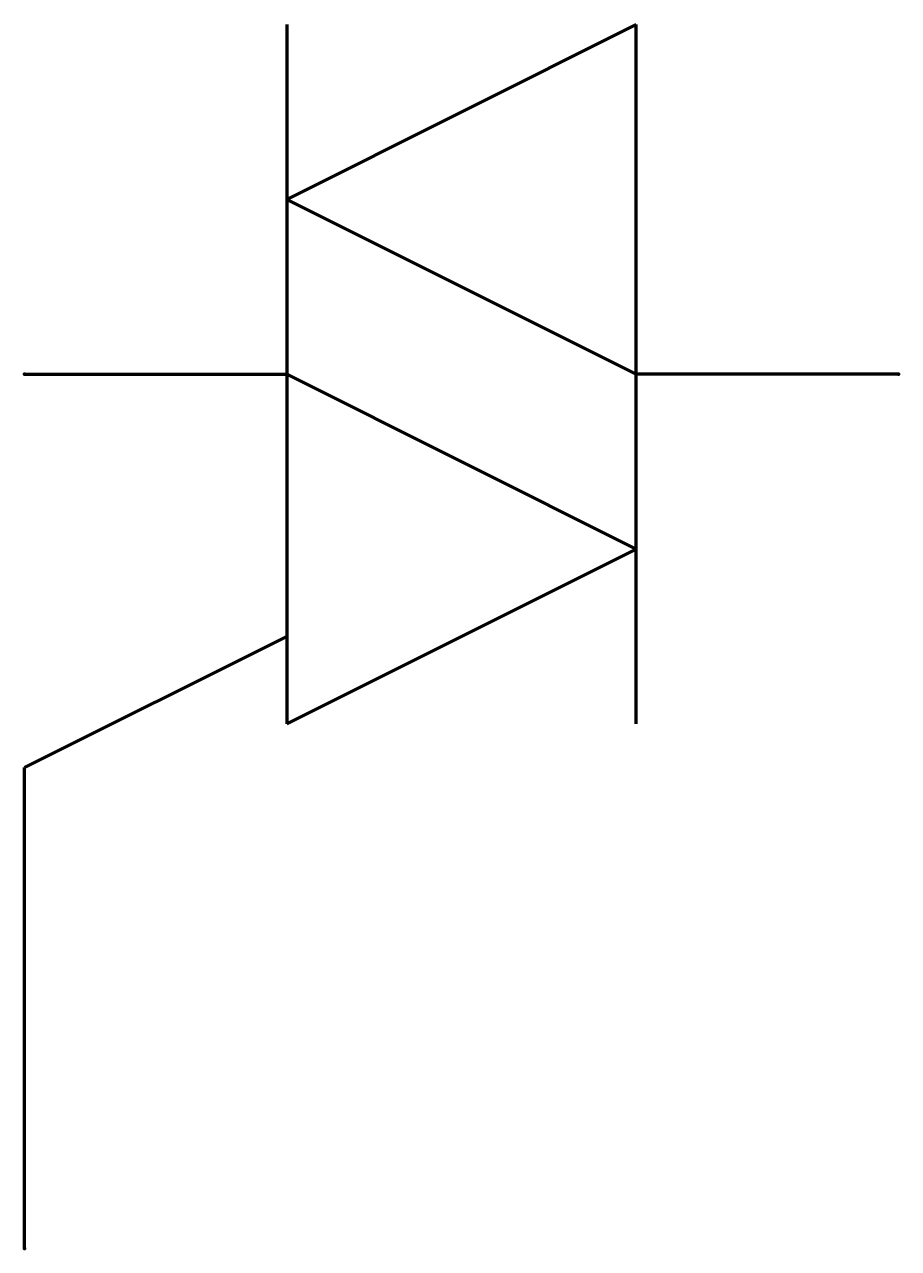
# Model space of a CAD drawing. Header units: millimetres. Extents: x 0 to 10, y 0 to 14.
import ezdxf

# ---------------------------------------------------------------- set-up
doc = ezdxf.new("R2010")
doc.units = ezdxf.units.MM
doc.layers.get('0').update_dxf_attribs({"linetype": 'CONTINUOUS', "lineweight": 0})

msp = doc.modelspace()

# ---------------------------------------------------------------- linework, layer by layer
at = {"color": 7, "linetype": 'CONTINUOUS', "lineweight": 70}
for p, q in [((7, 14), (3, 12)), ((3, 14), (3, 6)), ((7, 6), (7, 14)), ((3, 12), (7, 10)), ((0, 10), (3, 10)), ((7, 8), (3, 10)), ((10, 10), (7, 10)), ((3, 6), (7, 8)), ((0, 5.5), (3, 7)), ((0, 0), (0, 5.5))]:
    msp.add_line(p, q, dxfattribs=at)
for p in [(0, 10), (10, 10), (0, 0)]:
    msp.add_point(p, dxfattribs=at)

doc.saveas('drawing.dxf')
